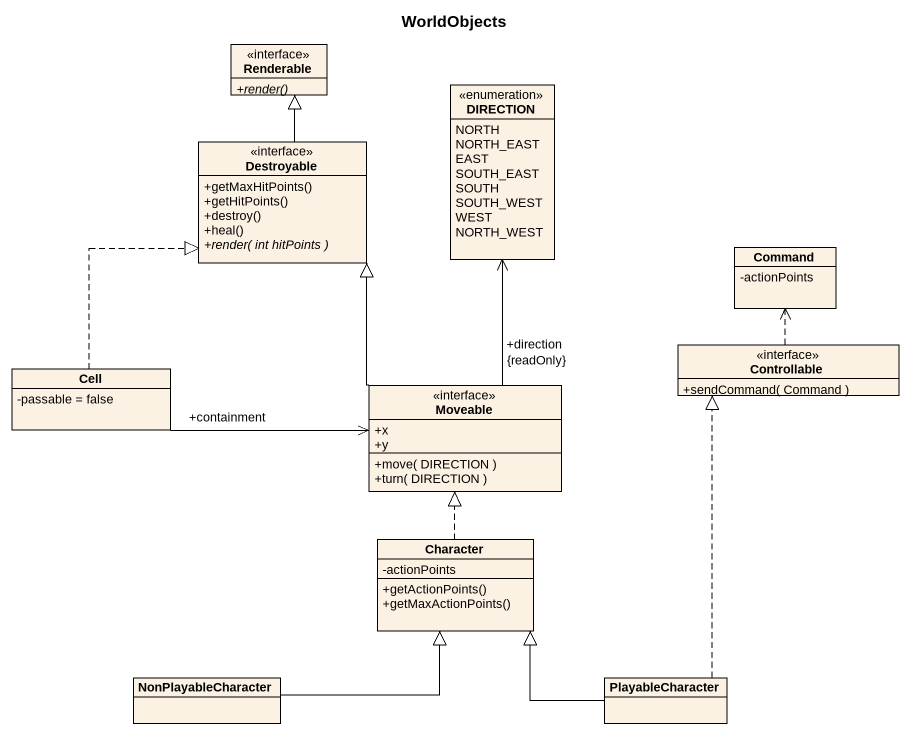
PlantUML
@startuml
title WorldObjects
hide circle
hide empty members
skinparam classAttributeIconSize 0
interface Renderable {
  {abstract} +render()
}
enum DIRECTION {
  NORTH
  NORTH_EAST
  EAST
  SOUTH_EAST
  SOUTH
  SOUTH_WEST
  WEST
  NORTH_WEST
}
interface Destroyable {
  +getMaxHitPoints()
  +getHitPoints()
  +destroy()
  +heal()
  {abstract} +render( int hitPoints )
}
class Command {
  -actionPoints
}
interface Controllable {
  +sendCommand( Command )
}
class Cell {
  -passable = false
}
interface Moveable {
  +x
  +y
  +move( DIRECTION )
  +turn( DIRECTION )
}
class Character {
  -actionPoints
  +getActionPoints()
  +getMaxActionPoints()
}
class NonPlayableCharacter
class PlayableCharacter
DIRECTION "+direction\n{readOnly}" <-- Moveable
Destroyable -up-|> Renderable
Controllable .up.> Command
Cell .up.|> Destroyable
Cell -right-> "+containment" Moveable
Moveable -up-|> Destroyable
Character .up.|> Moveable
NonPlayableCharacter -right-|> Character
PlayableCharacter .up.|> Controllable
PlayableCharacter -left-|> Character
@enduml
